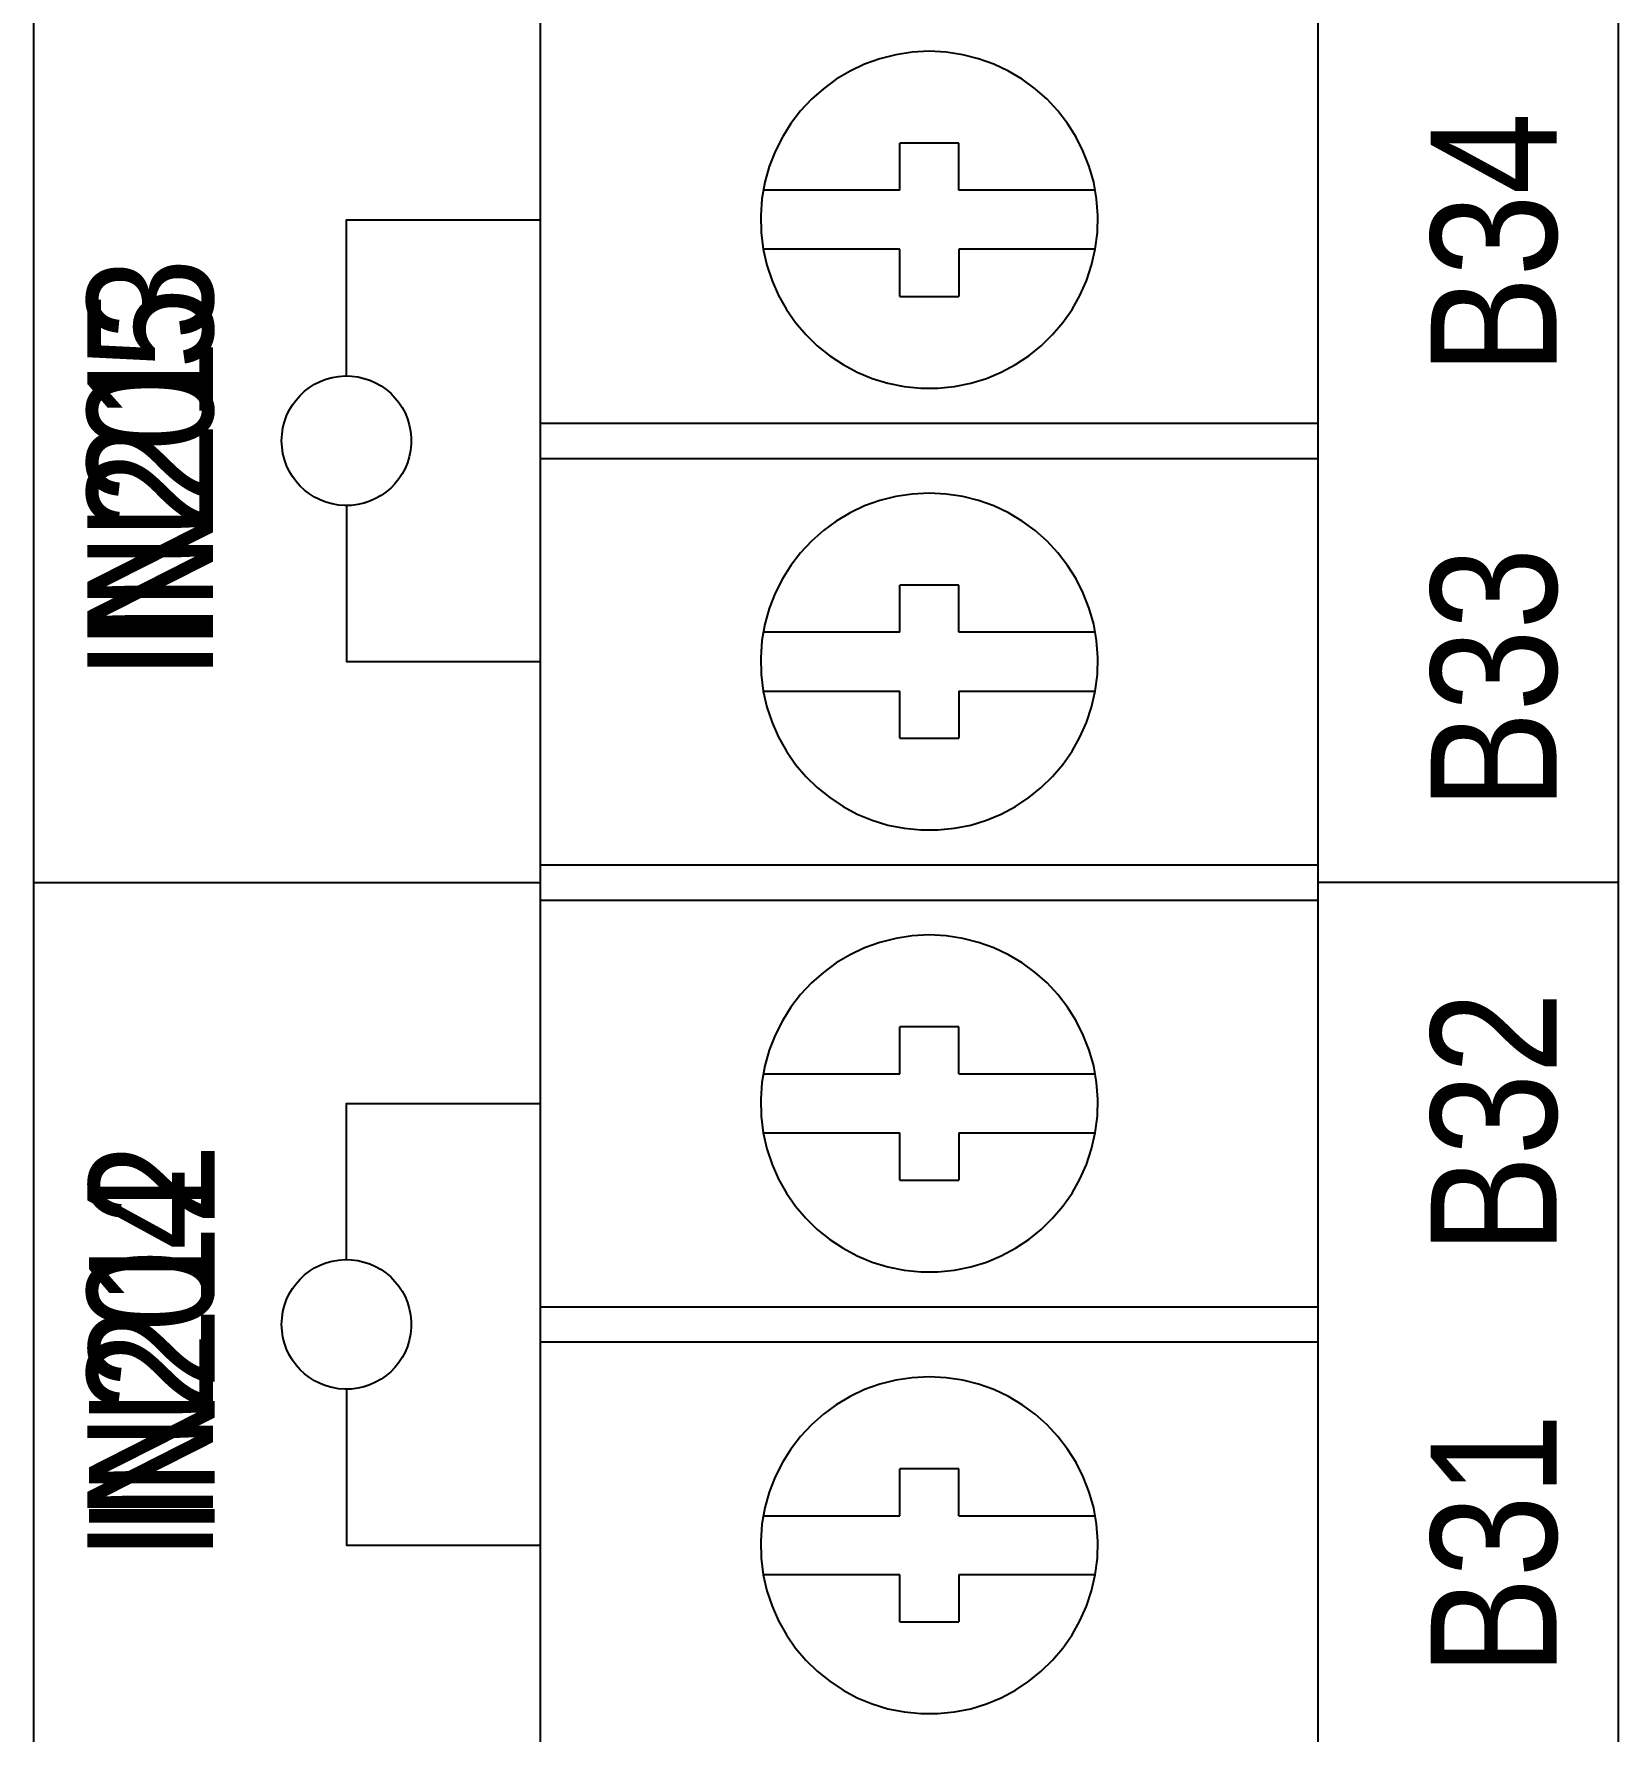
# Model space of a CAD drawing. Extents: x -11 to 35.7, y -8.8 to 26.3.
# Drawn here: x 21.333 to 22.677, y 6.357 to 7.798 of the extents above; entities that cross this region are included whole.
import ezdxf

# ---------------------------------------------------------------- set-up
doc = ezdxf.new("R2010")
doc.units = 0
doc.header["$MEASUREMENT"] = 0
for name, color, linetype in [('4_02__ADDITIONAL_12_STD_OU', 7, 'CONTINUOUS'), ('4_03__ADDITIONAL_4_STD_OUT', 7, 'CONTINUOUS'), ('4_04__ADDITIONAL_12_HIGH_I', 7, 'CONTINUOUS')]:
    doc.layers.add(name, color=color, linetype=linetype)

msp = doc.modelspace()

# ---------------------------------------------------------------- linework, layer by layer
at = {"layer": '4_02__ADDITIONAL_12_STD_OU'}
for points in [[(22.4226, 3.702), (22.4226, 10.452), (21.7626, 10.452), (21.7626, 3.702), (22.4226, 3.702)], [(21.3331, 6.2479), (21.3331, 6.364), (21.3331, 6.4813), (21.3331, 6.5994), (21.3331, 6.7182), (21.3331, 6.8376), (21.3331, 7.0772), (21.3331, 7.3169), (21.3331, 7.4363), (21.3331, 7.5551), (21.3331, 7.6732), (21.3331, 7.7904), (21.3331, 7.9066), (21.3331, 8.0215), (21.3331, 8.1349), (21.3331, 8.2468), (21.3331, 8.3568), (21.3331, 8.4111), (21.3331, 8.4649), (21.3331, 8.5181), (21.3331, 8.5708), (21.3331, 8.6229)], [(22.6769, 8.6229), (22.6769, 8.5708), (22.6769, 8.5181), (22.6769, 8.4649), (22.6769, 8.4111), (22.6769, 8.3568), (22.6769, 8.2468), (22.6769, 8.1349), (22.6769, 8.0215), (22.6769, 7.9066), (22.6769, 7.7904), (22.6769, 7.6732), (22.6769, 7.5551), (22.6769, 7.4363), (22.6769, 7.3169), (22.6769, 7.0772), (22.6769, 6.8376), (22.6769, 6.7182), (22.6769, 6.5994), (22.6769, 6.4813), (22.6769, 6.364), (22.6769, 6.2479)], [(22.1176, 7.705), (22.0676, 7.705)], [(22.0676, 7.665), (22.0676, 7.705)], [(22.1176, 7.665), (22.1176, 7.705)], [(22.0676, 7.665), (21.9518, 7.665)], [(22.2334, 7.665), (22.1176, 7.665)], [(21.5982, 7.5075), (21.5982, 7.64), (21.7626, 7.64)], [(22.0676, 7.615), (21.9518, 7.615)], [(22.0676, 7.575), (22.0676, 7.615)], [(22.2334, 7.615), (22.1176, 7.615)], [(22.1176, 7.615), (22.1176, 7.575)], [(22.0676, 7.575), (22.1176, 7.575)], [(21.7626, 7.4675), (22.4226, 7.4675)], [(21.7626, 7.4375), (22.4226, 7.4375)], [(21.5982, 7.3975), (21.5982, 7.265), (21.7626, 7.265)], [(22.1176, 7.33), (22.0676, 7.33)], [(22.0676, 7.29), (22.0676, 7.33)], [(22.1176, 7.29), (22.1176, 7.33)], [(22.0676, 7.29), (21.9518, 7.29)], [(22.2334, 7.29), (22.1176, 7.29)], [(21.9518, 7.24), (22.0676, 7.24)], [(22.0676, 7.2), (22.0676, 7.24)], [(22.1176, 7.24), (22.2334, 7.24)], [(22.1176, 7.24), (22.1176, 7.2)], [(22.0676, 7.2), (22.1176, 7.2)], [(21.7626, 7.0925), (22.4226, 7.0925)], [(21.3331, 7.0774), (21.7626, 7.0774)], [(22.6769, 7.0774), (22.4226, 7.0774)], [(21.7626, 7.0625), (22.4226, 7.0625)], [(22.0676, 6.915), (22.0676, 6.955)], [(22.1176, 6.955), (22.0676, 6.955)], [(22.1176, 6.915), (22.1176, 6.955)], [(21.9518, 6.915), (22.0676, 6.915)], [(22.1176, 6.915), (22.2334, 6.915)], [(21.5982, 6.7575), (21.5982, 6.89), (21.7626, 6.89)], [(21.9518, 6.865), (22.0676, 6.865)], [(22.0676, 6.825), (22.0676, 6.865)], [(22.1176, 6.865), (22.2334, 6.865)], [(22.1176, 6.865), (22.1176, 6.825)], [(22.0676, 6.825), (22.1176, 6.825)], [(21.7626, 6.7175), (22.4226, 6.7175)], [(22.4226, 6.6875), (21.7626, 6.6875)], [(21.5982, 6.6475), (21.5982, 6.515), (21.7626, 6.515)], [(22.1176, 6.58), (22.0676, 6.58)], [(22.0676, 6.54), (22.0676, 6.58)], [(22.1176, 6.54), (22.1176, 6.58)], [(21.9518, 6.54), (22.0676, 6.54)], [(22.1176, 6.54), (22.2334, 6.54)], [(22.0676, 6.49), (21.9518, 6.49)], [(22.0676, 6.45), (22.0676, 6.49)], [(22.2334, 6.49), (22.1176, 6.49)], [(22.1176, 6.49), (22.1176, 6.45)], [(22.0676, 6.45), (22.1176, 6.45)]]:
    msp.add_lwpolyline(points, dxfattribs=at)
for points in [[(22.0926, 7.783), (22.0782, 7.7822), (22.0642, 7.7801), (22.0507, 7.7767), (22.0377, 7.7721), (22.0254, 7.7662), (22.0137, 7.7592), (22.0028, 7.7512), (21.9927, 7.7423), (21.9835, 7.7324), (21.9752, 7.7217), (21.968, 7.7102), (21.9619, 7.698), (21.9569, 7.6852), (21.9532, 7.6718), (21.9507, 7.6579), (21.9497, 7.6436), (21.95, 7.6291), (21.9518, 7.615), (21.9549, 7.6014), (21.9592, 7.5883), (21.9648, 7.5758), (21.9715, 7.5639), (21.9792, 7.5528), (21.988, 7.5425), (21.9976, 7.5331), (22.0082, 7.5246), (22.0195, 7.5171), (22.0315, 7.5106), (22.0442, 7.5054), (22.0574, 7.5013), (22.0712, 7.4986), (22.0854, 7.4971), (22.0999, 7.4971), (22.1141, 7.4986), (22.1278, 7.5013), (22.1411, 7.5054), (22.1537, 7.5106), (22.1658, 7.5171), (22.1771, 7.5246), (22.1876, 7.5331), (22.1972, 7.5425), (22.206, 7.5528), (22.2137, 7.5639), (22.2204, 7.5758), (22.226, 7.5883), (22.2303, 7.6014), (22.2334, 7.615), (22.2352, 7.6291), (22.2356, 7.6436), (22.2345, 7.6579), (22.2321, 7.6718), (22.2283, 7.6852), (22.2233, 7.698), (22.2172, 7.7102), (22.21, 7.7217), (22.2017, 7.7324), (22.1925, 7.7423), (22.1824, 7.7512), (22.1715, 7.7592), (22.1598, 7.7662), (22.1475, 7.7721), (22.1345, 7.7767), (22.121, 7.7801), (22.107, 7.7822)], [(21.5432, 7.4525), (21.5435, 7.458), (21.5443, 7.4634), (21.5456, 7.4686), (21.5474, 7.4736), (21.5496, 7.4783), (21.5523, 7.4828), (21.5554, 7.487), (21.5589, 7.4909), (21.5627, 7.4944), (21.5668, 7.4976), (21.5712, 7.5004), (21.5759, 7.5028), (21.5808, 7.5047), (21.586, 7.5061), (21.5913, 7.507), (21.5968, 7.5075), (21.6024, 7.5073), (21.6078, 7.5066), (21.613, 7.5054), (21.6181, 7.5038), (21.6229, 7.5016), (21.6275, 7.4991), (21.6317, 7.4961), (21.6357, 7.4927), (21.6393, 7.489), (21.6426, 7.4849), (21.6455, 7.4806), (21.6479, 7.476), (21.65, 7.4711), (21.6515, 7.466), (21.6526, 7.4607), (21.6531, 7.4552), (21.6531, 7.4497), (21.6526, 7.4442), (21.6515, 7.4389), (21.65, 7.4338), (21.6479, 7.429), (21.6455, 7.4243), (21.6426, 7.42), (21.6393, 7.4159), (21.6357, 7.4122), (21.6317, 7.4089), (21.6275, 7.4059), (21.6229, 7.4033), (21.6181, 7.4012), (21.613, 7.3995), (21.6078, 7.3983), (21.6024, 7.3976), (21.5968, 7.3975), (21.5913, 7.3979), (21.586, 7.3988), (21.5808, 7.4003), (21.5759, 7.4022), (21.5712, 7.4045), (21.5668, 7.4073), (21.5627, 7.4105), (21.5589, 7.414), (21.5554, 7.4179), (21.5523, 7.4221), (21.5496, 7.4266), (21.5474, 7.4314), (21.5456, 7.4364), (21.5443, 7.4415), (21.5435, 7.4469)], [(22.0926, 7.408), (22.0782, 7.4072), (22.0642, 7.4051), (22.0507, 7.4017), (22.0377, 7.3971), (22.0254, 7.3912), (22.0137, 7.3842), (22.0028, 7.3762), (21.9927, 7.3673), (21.9835, 7.3574), (21.9752, 7.3467), (21.968, 7.3352), (21.9619, 7.323), (21.9569, 7.3102), (21.9532, 7.2968), (21.9507, 7.2829), (21.9497, 7.2686), (21.95, 7.2541), (21.9518, 7.24), (21.9549, 7.2264), (21.9592, 7.2133), (21.9648, 7.2008), (21.9715, 7.1889), (21.9792, 7.1778), (21.988, 7.1675), (21.9976, 7.1581), (22.0082, 7.1496), (22.0195, 7.1421), (22.0315, 7.1356), (22.0442, 7.1304), (22.0574, 7.1263), (22.0712, 7.1236), (22.0854, 7.1221), (22.0999, 7.1221), (22.1141, 7.1236), (22.1278, 7.1263), (22.1411, 7.1304), (22.1537, 7.1356), (22.1658, 7.1421), (22.1771, 7.1496), (22.1876, 7.1581), (22.1972, 7.1675), (22.206, 7.1778), (22.2137, 7.1889), (22.2204, 7.2008), (22.226, 7.2133), (22.2303, 7.2264), (22.2334, 7.24), (22.2352, 7.2541), (22.2356, 7.2686), (22.2345, 7.2829), (22.2321, 7.2968), (22.2283, 7.3102), (22.2233, 7.323), (22.2172, 7.3352), (22.21, 7.3467), (22.2017, 7.3574), (22.1925, 7.3673), (22.1824, 7.3762), (22.1715, 7.3842), (22.1598, 7.3912), (22.1475, 7.3971), (22.1345, 7.4017), (22.121, 7.4051), (22.107, 7.4072)], [(22.0926, 7.033), (22.0782, 7.0322), (22.0642, 7.0301), (22.0507, 7.0267), (22.0377, 7.0221), (22.0254, 7.0162), (22.0137, 7.0092), (22.0028, 7.0012), (21.9927, 6.9923), (21.9835, 6.9824), (21.9752, 6.9717), (21.968, 6.9602), (21.9619, 6.948), (21.9569, 6.9352), (21.9532, 6.9218), (21.9507, 6.9079), (21.9497, 6.8936), (21.95, 6.8791), (21.9518, 6.865), (21.9549, 6.8514), (21.9592, 6.8383), (21.9648, 6.8258), (21.9715, 6.8139), (21.9792, 6.8028), (21.988, 6.7925), (21.9976, 6.7831), (22.0082, 6.7746), (22.0195, 6.7671), (22.0315, 6.7606), (22.0442, 6.7554), (22.0574, 6.7513), (22.0712, 6.7486), (22.0854, 6.7471), (22.0999, 6.7471), (22.1141, 6.7486), (22.1278, 6.7513), (22.1411, 6.7554), (22.1537, 6.7606), (22.1658, 6.7671), (22.1771, 6.7746), (22.1876, 6.7831), (22.1972, 6.7925), (22.206, 6.8028), (22.2137, 6.8139), (22.2204, 6.8258), (22.226, 6.8383), (22.2303, 6.8514), (22.2334, 6.865), (22.2352, 6.8791), (22.2356, 6.8936), (22.2345, 6.9079), (22.2321, 6.9218), (22.2283, 6.9352), (22.2233, 6.948), (22.2172, 6.9602), (22.21, 6.9717), (22.2017, 6.9824), (22.1925, 6.9923), (22.1824, 7.0012), (22.1715, 7.0092), (22.1598, 7.0162), (22.1475, 7.0221), (22.1345, 7.0267), (22.121, 7.0301), (22.107, 7.0322)], [(21.5432, 6.7025), (21.5435, 6.708), (21.5443, 6.7134), (21.5456, 6.7186), (21.5474, 6.7236), (21.5496, 6.7283), (21.5523, 6.7328), (21.5554, 6.737), (21.5589, 6.7409), (21.5627, 6.7444), (21.5668, 6.7476), (21.5712, 6.7504), (21.5759, 6.7528), (21.5808, 6.7547), (21.586, 6.7561), (21.5913, 6.757), (21.5968, 6.7575), (21.6024, 6.7573), (21.6078, 6.7566), (21.613, 6.7554), (21.6181, 6.7538), (21.6229, 6.7516), (21.6275, 6.7491), (21.6317, 6.7461), (21.6357, 6.7427), (21.6393, 6.739), (21.6426, 6.7349), (21.6455, 6.7306), (21.6479, 6.726), (21.65, 6.7211), (21.6515, 6.716), (21.6526, 6.7107), (21.6531, 6.7052), (21.6531, 6.6997), (21.6526, 6.6942), (21.6515, 6.6889), (21.65, 6.6838), (21.6479, 6.679), (21.6455, 6.6743), (21.6426, 6.67), (21.6393, 6.6659), (21.6357, 6.6622), (21.6317, 6.6589), (21.6275, 6.6559), (21.6229, 6.6533), (21.6181, 6.6512), (21.613, 6.6495), (21.6078, 6.6483), (21.6024, 6.6476), (21.5968, 6.6475), (21.5913, 6.6479), (21.586, 6.6488), (21.5808, 6.6503), (21.5759, 6.6522), (21.5712, 6.6545), (21.5668, 6.6573), (21.5627, 6.6605), (21.5589, 6.664), (21.5554, 6.6679), (21.5523, 6.6721), (21.5496, 6.6766), (21.5474, 6.6814), (21.5456, 6.6864), (21.5443, 6.6915), (21.5435, 6.6969)], [(22.0926, 6.658), (22.0782, 6.6572), (22.0642, 6.6551), (22.0507, 6.6517), (22.0377, 6.6471), (22.0254, 6.6412), (22.0137, 6.6342), (22.0028, 6.6262), (21.9927, 6.6173), (21.9835, 6.6074), (21.9752, 6.5967), (21.968, 6.5852), (21.9619, 6.573), (21.9569, 6.5602), (21.9532, 6.5468), (21.9507, 6.5329), (21.9497, 6.5186), (21.95, 6.5041), (21.9518, 6.49), (21.9549, 6.4764), (21.9592, 6.4633), (21.9648, 6.4508), (21.9715, 6.4389), (21.9792, 6.4278), (21.988, 6.4175), (21.9976, 6.4081), (22.0082, 6.3996), (22.0195, 6.3921), (22.0315, 6.3856), (22.0442, 6.3804), (22.0574, 6.3763), (22.0712, 6.3736), (22.0854, 6.3721), (22.0999, 6.3721), (22.1141, 6.3736), (22.1278, 6.3763), (22.1411, 6.3804), (22.1537, 6.3856), (22.1658, 6.3921), (22.1771, 6.3996), (22.1876, 6.4081), (22.1972, 6.4175), (22.206, 6.4278), (22.2137, 6.4389), (22.2204, 6.4508), (22.226, 6.4633), (22.2303, 6.4764), (22.2334, 6.49), (22.2352, 6.5041), (22.2356, 6.5186), (22.2345, 6.5329), (22.2321, 6.5468), (22.2283, 6.5602), (22.2233, 6.573), (22.2172, 6.5852), (22.21, 6.5967), (22.2017, 6.6074), (22.1925, 6.6173), (22.1824, 6.6262), (22.1715, 6.6342), (22.1598, 6.6412), (22.1475, 6.6471), (22.1345, 6.6517), (22.121, 6.6551), (22.107, 6.6572)]]:
    msp.add_lwpolyline(points, close=True, dxfattribs=at)
at = {"layer": '4_03__ADDITIONAL_4_STD_OUT'}
for points in [[(22.4226, 3.702), (22.4226, 10.452), (21.7626, 10.452), (21.7626, 3.702), (22.4226, 3.702)], [(21.3331, 6.2479), (21.3331, 6.364), (21.3331, 6.4813), (21.3331, 6.5994), (21.3331, 6.7182), (21.3331, 6.8376), (21.3331, 7.0772), (21.3331, 7.3169), (21.3331, 7.4363), (21.3331, 7.5551), (21.3331, 7.6732), (21.3331, 7.7904), (21.3331, 7.9066), (21.3331, 8.0215), (21.3331, 8.1349), (21.3331, 8.2468), (21.3331, 8.3568), (21.3331, 8.4111), (21.3331, 8.4649), (21.3331, 8.5181), (21.3331, 8.5708), (21.3331, 8.6229)], [(22.6769, 8.6229), (22.6769, 8.5708), (22.6769, 8.5181), (22.6769, 8.4649), (22.6769, 8.4111), (22.6769, 8.3568), (22.6769, 8.2468), (22.6769, 8.1349), (22.6769, 8.0215), (22.6769, 7.9066), (22.6769, 7.7904), (22.6769, 7.6732), (22.6769, 7.5551), (22.6769, 7.4363), (22.6769, 7.3169), (22.6769, 7.0772), (22.6769, 6.8376), (22.6769, 6.7182), (22.6769, 6.5994), (22.6769, 6.4813), (22.6769, 6.364), (22.6769, 6.2479)], [(22.1176, 7.705), (22.0676, 7.705)], [(22.0676, 7.665), (22.0676, 7.705)], [(22.1176, 7.665), (22.1176, 7.705)], [(22.0676, 7.665), (21.9518, 7.665)], [(22.2334, 7.665), (22.1176, 7.665)], [(21.5982, 7.5075), (21.5982, 7.64), (21.7626, 7.64)], [(22.0676, 7.615), (21.9518, 7.615)], [(22.0676, 7.575), (22.0676, 7.615)], [(22.2334, 7.615), (22.1176, 7.615)], [(22.1176, 7.615), (22.1176, 7.575)], [(22.0676, 7.575), (22.1176, 7.575)], [(21.7626, 7.4675), (22.4226, 7.4675)], [(21.7626, 7.4375), (22.4226, 7.4375)], [(21.5982, 7.3975), (21.5982, 7.265), (21.7626, 7.265)], [(22.1176, 7.33), (22.0676, 7.33)], [(22.0676, 7.29), (22.0676, 7.33)], [(22.1176, 7.29), (22.1176, 7.33)], [(22.0676, 7.29), (21.9518, 7.29)], [(22.2334, 7.29), (22.1176, 7.29)], [(21.9518, 7.24), (22.0676, 7.24)], [(22.0676, 7.2), (22.0676, 7.24)], [(22.1176, 7.24), (22.2334, 7.24)], [(22.1176, 7.24), (22.1176, 7.2)], [(22.0676, 7.2), (22.1176, 7.2)], [(21.7626, 7.0925), (22.4226, 7.0925)], [(21.3331, 7.0774), (21.7626, 7.0774)], [(22.6769, 7.0774), (22.4226, 7.0774)], [(21.7626, 7.0625), (22.4226, 7.0625)], [(22.0676, 6.915), (22.0676, 6.955)], [(22.1176, 6.955), (22.0676, 6.955)], [(22.1176, 6.915), (22.1176, 6.955)], [(21.9518, 6.915), (22.0676, 6.915)], [(22.1176, 6.915), (22.2334, 6.915)], [(21.5982, 6.7575), (21.5982, 6.89), (21.7626, 6.89)], [(21.9518, 6.865), (22.0676, 6.865)], [(22.0676, 6.825), (22.0676, 6.865)], [(22.1176, 6.865), (22.2334, 6.865)], [(22.1176, 6.865), (22.1176, 6.825)], [(22.0676, 6.825), (22.1176, 6.825)], [(21.7626, 6.7175), (22.4226, 6.7175)], [(22.4226, 6.6875), (21.7626, 6.6875)], [(21.5982, 6.6475), (21.5982, 6.515), (21.7626, 6.515)], [(22.1176, 6.58), (22.0676, 6.58)], [(22.0676, 6.54), (22.0676, 6.58)], [(22.1176, 6.54), (22.1176, 6.58)], [(21.9518, 6.54), (22.0676, 6.54)], [(22.1176, 6.54), (22.2334, 6.54)], [(22.0676, 6.49), (21.9518, 6.49)], [(22.0676, 6.45), (22.0676, 6.49)], [(22.2334, 6.49), (22.1176, 6.49)], [(22.1176, 6.49), (22.1176, 6.45)], [(22.0676, 6.45), (22.1176, 6.45)]]:
    msp.add_lwpolyline(points, dxfattribs=at)
for points in [[(22.0926, 7.783), (22.0782, 7.7822), (22.0642, 7.7801), (22.0507, 7.7767), (22.0377, 7.7721), (22.0254, 7.7662), (22.0137, 7.7592), (22.0028, 7.7512), (21.9927, 7.7423), (21.9835, 7.7324), (21.9752, 7.7217), (21.968, 7.7102), (21.9619, 7.698), (21.9569, 7.6852), (21.9532, 7.6718), (21.9507, 7.6579), (21.9497, 7.6436), (21.95, 7.6291), (21.9518, 7.615), (21.9549, 7.6014), (21.9592, 7.5883), (21.9648, 7.5758), (21.9715, 7.5639), (21.9792, 7.5528), (21.988, 7.5425), (21.9976, 7.5331), (22.0082, 7.5246), (22.0195, 7.5171), (22.0315, 7.5106), (22.0442, 7.5054), (22.0574, 7.5013), (22.0712, 7.4986), (22.0854, 7.4971), (22.0999, 7.4971), (22.1141, 7.4986), (22.1278, 7.5013), (22.1411, 7.5054), (22.1537, 7.5106), (22.1658, 7.5171), (22.1771, 7.5246), (22.1876, 7.5331), (22.1972, 7.5425), (22.206, 7.5528), (22.2137, 7.5639), (22.2204, 7.5758), (22.226, 7.5883), (22.2303, 7.6014), (22.2334, 7.615), (22.2352, 7.6291), (22.2356, 7.6436), (22.2345, 7.6579), (22.2321, 7.6718), (22.2283, 7.6852), (22.2233, 7.698), (22.2172, 7.7102), (22.21, 7.7217), (22.2017, 7.7324), (22.1925, 7.7423), (22.1824, 7.7512), (22.1715, 7.7592), (22.1598, 7.7662), (22.1475, 7.7721), (22.1345, 7.7767), (22.121, 7.7801), (22.107, 7.7822)], [(21.5432, 7.4525), (21.5435, 7.458), (21.5443, 7.4634), (21.5456, 7.4686), (21.5474, 7.4736), (21.5496, 7.4783), (21.5523, 7.4828), (21.5554, 7.487), (21.5589, 7.4909), (21.5627, 7.4944), (21.5668, 7.4976), (21.5712, 7.5004), (21.5759, 7.5028), (21.5808, 7.5047), (21.586, 7.5061), (21.5913, 7.507), (21.5968, 7.5075), (21.6024, 7.5073), (21.6078, 7.5066), (21.6131, 7.5054), (21.6181, 7.5038), (21.6229, 7.5016), (21.6275, 7.4991), (21.6317, 7.4961), (21.6357, 7.4927), (21.6393, 7.489), (21.6426, 7.4849), (21.6455, 7.4806), (21.648, 7.476), (21.65, 7.4711), (21.6515, 7.466), (21.6526, 7.4607), (21.6531, 7.4552), (21.6531, 7.4497), (21.6526, 7.4442), (21.6515, 7.4389), (21.65, 7.4338), (21.648, 7.429), (21.6455, 7.4243), (21.6426, 7.42), (21.6393, 7.4159), (21.6357, 7.4122), (21.6317, 7.4089), (21.6275, 7.4059), (21.6229, 7.4033), (21.6181, 7.4012), (21.6131, 7.3995), (21.6078, 7.3983), (21.6024, 7.3976), (21.5968, 7.3975), (21.5913, 7.3979), (21.586, 7.3988), (21.5808, 7.4003), (21.5759, 7.4022), (21.5712, 7.4045), (21.5668, 7.4073), (21.5627, 7.4105), (21.5589, 7.414), (21.5554, 7.4179), (21.5523, 7.4221), (21.5496, 7.4266), (21.5474, 7.4314), (21.5456, 7.4364), (21.5443, 7.4415), (21.5435, 7.4469)], [(22.0926, 7.408), (22.0782, 7.4072), (22.0642, 7.4051), (22.0507, 7.4017), (22.0377, 7.3971), (22.0254, 7.3912), (22.0137, 7.3842), (22.0028, 7.3762), (21.9927, 7.3673), (21.9835, 7.3574), (21.9752, 7.3467), (21.968, 7.3352), (21.9619, 7.323), (21.9569, 7.3102), (21.9532, 7.2968), (21.9507, 7.2829), (21.9497, 7.2686), (21.95, 7.2541), (21.9518, 7.24), (21.9549, 7.2264), (21.9592, 7.2133), (21.9648, 7.2008), (21.9715, 7.1889), (21.9792, 7.1778), (21.988, 7.1675), (21.9976, 7.1581), (22.0082, 7.1496), (22.0195, 7.1421), (22.0315, 7.1356), (22.0442, 7.1304), (22.0574, 7.1263), (22.0712, 7.1236), (22.0854, 7.1221), (22.0999, 7.1221), (22.1141, 7.1236), (22.1278, 7.1263), (22.1411, 7.1304), (22.1537, 7.1356), (22.1658, 7.1421), (22.1771, 7.1496), (22.1876, 7.1581), (22.1972, 7.1675), (22.206, 7.1778), (22.2137, 7.1889), (22.2204, 7.2008), (22.226, 7.2133), (22.2303, 7.2264), (22.2334, 7.24), (22.2352, 7.2541), (22.2356, 7.2686), (22.2345, 7.2829), (22.2321, 7.2968), (22.2283, 7.3102), (22.2233, 7.323), (22.2172, 7.3352), (22.21, 7.3467), (22.2017, 7.3574), (22.1925, 7.3673), (22.1824, 7.3762), (22.1715, 7.3842), (22.1598, 7.3912), (22.1475, 7.3971), (22.1345, 7.4017), (22.121, 7.4051), (22.107, 7.4072)], [(22.0926, 7.033), (22.0782, 7.0322), (22.0642, 7.0301), (22.0507, 7.0267), (22.0377, 7.0221), (22.0254, 7.0162), (22.0137, 7.0092), (22.0028, 7.0012), (21.9927, 6.9923), (21.9835, 6.9824), (21.9752, 6.9717), (21.968, 6.9602), (21.9619, 6.948), (21.9569, 6.9352), (21.9532, 6.9218), (21.9507, 6.9079), (21.9497, 6.8936), (21.95, 6.8791), (21.9518, 6.865), (21.9549, 6.8514), (21.9592, 6.8383), (21.9648, 6.8258), (21.9715, 6.8139), (21.9792, 6.8028), (21.988, 6.7925), (21.9976, 6.7831), (22.0082, 6.7746), (22.0195, 6.7671), (22.0315, 6.7606), (22.0442, 6.7554), (22.0574, 6.7513), (22.0712, 6.7486), (22.0854, 6.7471), (22.0999, 6.7471), (22.1141, 6.7486), (22.1278, 6.7513), (22.1411, 6.7554), (22.1537, 6.7606), (22.1658, 6.7671), (22.1771, 6.7746), (22.1876, 6.7831), (22.1972, 6.7925), (22.206, 6.8028), (22.2137, 6.8139), (22.2204, 6.8258), (22.226, 6.8383), (22.2303, 6.8514), (22.2334, 6.865), (22.2352, 6.8791), (22.2356, 6.8936), (22.2345, 6.9079), (22.2321, 6.9218), (22.2283, 6.9352), (22.2233, 6.948), (22.2172, 6.9602), (22.21, 6.9717), (22.2017, 6.9824), (22.1925, 6.9923), (22.1824, 7.0012), (22.1715, 7.0092), (22.1598, 7.0162), (22.1475, 7.0221), (22.1345, 7.0267), (22.121, 7.0301), (22.107, 7.0322)], [(21.5432, 6.7025), (21.5435, 6.708), (21.5443, 6.7134), (21.5456, 6.7186), (21.5474, 6.7236), (21.5496, 6.7283), (21.5523, 6.7328), (21.5554, 6.737), (21.5589, 6.7409), (21.5627, 6.7444), (21.5668, 6.7476), (21.5712, 6.7504), (21.5759, 6.7528), (21.5808, 6.7547), (21.586, 6.7561), (21.5913, 6.757), (21.5968, 6.7575), (21.6024, 6.7573), (21.6078, 6.7566), (21.6131, 6.7554), (21.6181, 6.7538), (21.6229, 6.7516), (21.6275, 6.7491), (21.6317, 6.7461), (21.6357, 6.7427), (21.6393, 6.739), (21.6426, 6.7349), (21.6455, 6.7306), (21.648, 6.726), (21.65, 6.7211), (21.6515, 6.716), (21.6526, 6.7107), (21.6531, 6.7052), (21.6531, 6.6997), (21.6526, 6.6942), (21.6515, 6.6889), (21.65, 6.6838), (21.648, 6.679), (21.6455, 6.6743), (21.6426, 6.67), (21.6393, 6.6659), (21.6357, 6.6622), (21.6317, 6.6589), (21.6275, 6.6559), (21.6229, 6.6533), (21.6181, 6.6512), (21.6131, 6.6495), (21.6078, 6.6483), (21.6024, 6.6476), (21.5968, 6.6475), (21.5913, 6.6479), (21.586, 6.6488), (21.5808, 6.6503), (21.5759, 6.6522), (21.5712, 6.6545), (21.5668, 6.6573), (21.5627, 6.6605), (21.5589, 6.664), (21.5554, 6.6679), (21.5523, 6.6721), (21.5496, 6.6766), (21.5474, 6.6814), (21.5456, 6.6864), (21.5443, 6.6915), (21.5435, 6.6969)], [(22.0926, 6.658), (22.0782, 6.6572), (22.0642, 6.6551), (22.0507, 6.6517), (22.0377, 6.6471), (22.0254, 6.6412), (22.0137, 6.6342), (22.0028, 6.6262), (21.9927, 6.6173), (21.9835, 6.6074), (21.9752, 6.5967), (21.968, 6.5852), (21.9619, 6.573), (21.9569, 6.5602), (21.9532, 6.5468), (21.9507, 6.5329), (21.9497, 6.5186), (21.95, 6.5041), (21.9518, 6.49), (21.9549, 6.4764), (21.9592, 6.4633), (21.9648, 6.4508), (21.9715, 6.4389), (21.9792, 6.4278), (21.988, 6.4175), (21.9976, 6.4081), (22.0082, 6.3996), (22.0195, 6.3921), (22.0315, 6.3856), (22.0442, 6.3804), (22.0574, 6.3763), (22.0712, 6.3736), (22.0854, 6.3721), (22.0999, 6.3721), (22.1141, 6.3736), (22.1278, 6.3763), (22.1411, 6.3804), (22.1537, 6.3856), (22.1658, 6.3921), (22.1771, 6.3996), (22.1876, 6.4081), (22.1972, 6.4175), (22.206, 6.4278), (22.2137, 6.4389), (22.2204, 6.4508), (22.226, 6.4633), (22.2303, 6.4764), (22.2334, 6.49), (22.2352, 6.5041), (22.2356, 6.5186), (22.2345, 6.5329), (22.2321, 6.5468), (22.2283, 6.5602), (22.2233, 6.573), (22.2172, 6.5852), (22.21, 6.5967), (22.2017, 6.6074), (22.1925, 6.6173), (22.1824, 6.6262), (22.1715, 6.6342), (22.1598, 6.6412), (22.1475, 6.6471), (22.1345, 6.6517), (22.121, 6.6551), (22.107, 6.6572)]]:
    msp.add_lwpolyline(points, close=True, dxfattribs=at)
at = {"layer": '4_04__ADDITIONAL_12_HIGH_I'}
for points in [[(22.4226, 3.702), (22.4226, 10.452), (21.7626, 10.452), (21.7626, 3.702), (22.4226, 3.702)], [(21.3331, 6.2479), (21.3331, 6.364), (21.3331, 6.4813), (21.3331, 6.5994), (21.3331, 6.7182), (21.3331, 6.8376), (21.3331, 7.0772), (21.3331, 7.3169), (21.3331, 7.4363), (21.3331, 7.5551), (21.3331, 7.6732), (21.3331, 7.7904), (21.3331, 7.9066), (21.3331, 8.0215), (21.3331, 8.1349), (21.3331, 8.2468), (21.3331, 8.3568), (21.3331, 8.4111), (21.3331, 8.4649), (21.3331, 8.5181), (21.3331, 8.5708), (21.3331, 8.6229)], [(22.6769, 8.6229), (22.6769, 8.5708), (22.6769, 8.5181), (22.6769, 8.4649), (22.6769, 8.4111), (22.6769, 8.3568), (22.6769, 8.2468), (22.6769, 8.1349), (22.6769, 8.0215), (22.6769, 7.9066), (22.6769, 7.7904), (22.6769, 7.6732), (22.6769, 7.5551), (22.6769, 7.4363), (22.6769, 7.3169), (22.6769, 7.0772), (22.6769, 6.8376), (22.6769, 6.7182), (22.6769, 6.5994), (22.6769, 6.4813), (22.6769, 6.364), (22.6769, 6.2479)], [(22.1176, 7.705), (22.0676, 7.705)], [(22.0676, 7.665), (22.0676, 7.705)], [(22.1176, 7.665), (22.1176, 7.705)], [(22.0676, 7.665), (21.9518, 7.665)], [(22.2334, 7.665), (22.1176, 7.665)], [(21.5982, 7.5075), (21.5982, 7.64), (21.7626, 7.64)], [(22.0676, 7.615), (21.9518, 7.615)], [(22.0676, 7.575), (22.0676, 7.615)], [(22.2334, 7.615), (22.1176, 7.615)], [(22.1176, 7.615), (22.1176, 7.575)], [(22.0676, 7.575), (22.1176, 7.575)], [(21.7626, 7.4675), (22.4226, 7.4675)], [(21.7626, 7.4375), (22.4226, 7.4375)], [(21.5982, 7.3975), (21.5982, 7.265), (21.7626, 7.265)], [(22.1176, 7.33), (22.0676, 7.33)], [(22.0676, 7.29), (22.0676, 7.33)], [(22.1176, 7.29), (22.1176, 7.33)], [(22.0676, 7.29), (21.9518, 7.29)], [(22.2334, 7.29), (22.1176, 7.29)], [(21.9518, 7.24), (22.0676, 7.24)], [(22.0676, 7.2), (22.0676, 7.24)], [(22.1176, 7.24), (22.2334, 7.24)], [(22.1176, 7.24), (22.1176, 7.2)], [(22.0676, 7.2), (22.1176, 7.2)], [(21.7626, 7.0925), (22.4226, 7.0925)], [(21.3331, 7.0774), (21.7626, 7.0774)], [(22.6769, 7.0774), (22.4226, 7.0774)], [(21.7626, 7.0625), (22.4226, 7.0625)], [(22.0676, 6.915), (22.0676, 6.955)], [(22.1176, 6.955), (22.0676, 6.955)], [(22.1176, 6.915), (22.1176, 6.955)], [(21.9518, 6.915), (22.0676, 6.915)], [(22.1176, 6.915), (22.2334, 6.915)], [(21.5982, 6.7575), (21.5982, 6.89), (21.7626, 6.89)], [(21.9518, 6.865), (22.0676, 6.865)], [(22.0676, 6.825), (22.0676, 6.865)], [(22.1176, 6.865), (22.2334, 6.865)], [(22.1176, 6.865), (22.1176, 6.825)], [(22.0676, 6.825), (22.1176, 6.825)], [(21.7626, 6.7175), (22.4226, 6.7175)], [(22.4226, 6.6875), (21.7626, 6.6875)], [(21.5982, 6.6475), (21.5982, 6.515), (21.7626, 6.515)], [(22.1176, 6.58), (22.0676, 6.58)], [(22.0676, 6.54), (22.0676, 6.58)], [(22.1176, 6.54), (22.1176, 6.58)], [(21.9518, 6.54), (22.0676, 6.54)], [(22.1176, 6.54), (22.2334, 6.54)], [(22.0676, 6.49), (21.9518, 6.49)], [(22.0676, 6.45), (22.0676, 6.49)], [(22.2334, 6.49), (22.1176, 6.49)], [(22.1176, 6.49), (22.1176, 6.45)], [(22.0676, 6.45), (22.1176, 6.45)]]:
    msp.add_lwpolyline(points, dxfattribs=at)
for points in [[(22.0926, 7.783), (22.0782, 7.7822), (22.0642, 7.7801), (22.0507, 7.7767), (22.0377, 7.7721), (22.0254, 7.7662), (22.0137, 7.7592), (22.0028, 7.7512), (21.9927, 7.7423), (21.9835, 7.7324), (21.9752, 7.7217), (21.968, 7.7102), (21.9619, 7.698), (21.9569, 7.6852), (21.9532, 7.6718), (21.9507, 7.6579), (21.9497, 7.6436), (21.95, 7.6291), (21.9518, 7.615), (21.9549, 7.6014), (21.9592, 7.5883), (21.9648, 7.5758), (21.9715, 7.5639), (21.9792, 7.5528), (21.988, 7.5425), (21.9976, 7.5331), (22.0082, 7.5246), (22.0195, 7.5171), (22.0315, 7.5106), (22.0442, 7.5054), (22.0574, 7.5013), (22.0712, 7.4986), (22.0854, 7.4971), (22.0999, 7.4971), (22.1141, 7.4986), (22.1278, 7.5013), (22.1411, 7.5054), (22.1537, 7.5106), (22.1658, 7.5171), (22.1771, 7.5246), (22.1876, 7.5331), (22.1972, 7.5425), (22.206, 7.5528), (22.2137, 7.5639), (22.2204, 7.5758), (22.226, 7.5883), (22.2303, 7.6014), (22.2334, 7.615), (22.2352, 7.6291), (22.2356, 7.6436), (22.2345, 7.6579), (22.2321, 7.6718), (22.2283, 7.6852), (22.2233, 7.698), (22.2172, 7.7102), (22.21, 7.7217), (22.2017, 7.7324), (22.1925, 7.7423), (22.1824, 7.7512), (22.1715, 7.7592), (22.1598, 7.7662), (22.1475, 7.7721), (22.1345, 7.7767), (22.121, 7.7801), (22.107, 7.7822)], [(21.5432, 7.4525), (21.5435, 7.458), (21.5443, 7.4634), (21.5456, 7.4686), (21.5474, 7.4736), (21.5496, 7.4783), (21.5523, 7.4828), (21.5554, 7.487), (21.5589, 7.4909), (21.5627, 7.4944), (21.5668, 7.4976), (21.5712, 7.5004), (21.5759, 7.5028), (21.5808, 7.5047), (21.586, 7.5061), (21.5913, 7.507), (21.5968, 7.5075), (21.6024, 7.5073), (21.6078, 7.5066), (21.613, 7.5054), (21.6181, 7.5038), (21.6229, 7.5016), (21.6275, 7.4991), (21.6317, 7.4961), (21.6357, 7.4927), (21.6393, 7.489), (21.6426, 7.4849), (21.6455, 7.4806), (21.6479, 7.476), (21.65, 7.4711), (21.6515, 7.466), (21.6526, 7.4607), (21.6531, 7.4552), (21.6531, 7.4497), (21.6526, 7.4442), (21.6515, 7.4389), (21.65, 7.4338), (21.6479, 7.429), (21.6455, 7.4243), (21.6426, 7.42), (21.6393, 7.4159), (21.6357, 7.4122), (21.6317, 7.4089), (21.6275, 7.4059), (21.6229, 7.4033), (21.6181, 7.4012), (21.613, 7.3995), (21.6078, 7.3983), (21.6024, 7.3976), (21.5968, 7.3975), (21.5913, 7.3979), (21.586, 7.3988), (21.5808, 7.4003), (21.5759, 7.4022), (21.5712, 7.4045), (21.5668, 7.4073), (21.5627, 7.4105), (21.5589, 7.414), (21.5554, 7.4179), (21.5523, 7.4221), (21.5496, 7.4266), (21.5474, 7.4314), (21.5456, 7.4364), (21.5443, 7.4415), (21.5435, 7.4469)], [(22.0926, 7.408), (22.0782, 7.4072), (22.0642, 7.4051), (22.0507, 7.4017), (22.0377, 7.3971), (22.0254, 7.3912), (22.0137, 7.3842), (22.0028, 7.3762), (21.9927, 7.3673), (21.9835, 7.3574), (21.9752, 7.3467), (21.968, 7.3352), (21.9619, 7.323), (21.9569, 7.3102), (21.9532, 7.2968), (21.9507, 7.2829), (21.9497, 7.2686), (21.95, 7.2541), (21.9518, 7.24), (21.9549, 7.2264), (21.9592, 7.2133), (21.9648, 7.2008), (21.9715, 7.1889), (21.9792, 7.1778), (21.988, 7.1675), (21.9976, 7.1581), (22.0082, 7.1496), (22.0195, 7.1421), (22.0315, 7.1356), (22.0442, 7.1304), (22.0574, 7.1263), (22.0712, 7.1236), (22.0854, 7.1221), (22.0999, 7.1221), (22.1141, 7.1236), (22.1278, 7.1263), (22.1411, 7.1304), (22.1537, 7.1356), (22.1658, 7.1421), (22.1771, 7.1496), (22.1876, 7.1581), (22.1972, 7.1675), (22.206, 7.1778), (22.2137, 7.1889), (22.2204, 7.2008), (22.226, 7.2133), (22.2303, 7.2264), (22.2334, 7.24), (22.2352, 7.2541), (22.2356, 7.2686), (22.2345, 7.2829), (22.2321, 7.2968), (22.2283, 7.3102), (22.2233, 7.323), (22.2172, 7.3352), (22.21, 7.3467), (22.2017, 7.3574), (22.1925, 7.3673), (22.1824, 7.3762), (22.1715, 7.3842), (22.1598, 7.3912), (22.1475, 7.3971), (22.1345, 7.4017), (22.121, 7.4051), (22.107, 7.4072)], [(22.0926, 7.033), (22.0782, 7.0322), (22.0642, 7.0301), (22.0507, 7.0267), (22.0377, 7.0221), (22.0254, 7.0162), (22.0137, 7.0092), (22.0028, 7.0012), (21.9927, 6.9923), (21.9835, 6.9824), (21.9752, 6.9717), (21.968, 6.9602), (21.9619, 6.948), (21.9569, 6.9352), (21.9532, 6.9218), (21.9507, 6.9079), (21.9497, 6.8936), (21.95, 6.8791), (21.9518, 6.865), (21.9549, 6.8514), (21.9592, 6.8383), (21.9648, 6.8258), (21.9715, 6.8139), (21.9792, 6.8028), (21.988, 6.7925), (21.9976, 6.7831), (22.0082, 6.7746), (22.0195, 6.7671), (22.0315, 6.7606), (22.0442, 6.7554), (22.0574, 6.7513), (22.0712, 6.7486), (22.0854, 6.7471), (22.0999, 6.7471), (22.1141, 6.7486), (22.1278, 6.7513), (22.1411, 6.7554), (22.1537, 6.7606), (22.1658, 6.7671), (22.1771, 6.7746), (22.1876, 6.7831), (22.1972, 6.7925), (22.206, 6.8028), (22.2137, 6.8139), (22.2204, 6.8258), (22.226, 6.8383), (22.2303, 6.8514), (22.2334, 6.865), (22.2352, 6.8791), (22.2356, 6.8936), (22.2345, 6.9079), (22.2321, 6.9218), (22.2283, 6.9352), (22.2233, 6.948), (22.2172, 6.9602), (22.21, 6.9717), (22.2017, 6.9824), (22.1925, 6.9923), (22.1824, 7.0012), (22.1715, 7.0092), (22.1598, 7.0162), (22.1475, 7.0221), (22.1345, 7.0267), (22.121, 7.0301), (22.107, 7.0322)], [(21.5432, 6.7025), (21.5435, 6.708), (21.5443, 6.7134), (21.5456, 6.7186), (21.5474, 6.7236), (21.5496, 6.7283), (21.5523, 6.7328), (21.5554, 6.737), (21.5589, 6.7409), (21.5627, 6.7444), (21.5668, 6.7476), (21.5712, 6.7504), (21.5759, 6.7528), (21.5808, 6.7547), (21.586, 6.7561), (21.5913, 6.757), (21.5968, 6.7575), (21.6024, 6.7573), (21.6078, 6.7566), (21.613, 6.7554), (21.6181, 6.7538), (21.6229, 6.7516), (21.6275, 6.7491), (21.6317, 6.7461), (21.6357, 6.7427), (21.6393, 6.739), (21.6426, 6.7349), (21.6455, 6.7306), (21.6479, 6.726), (21.65, 6.7211), (21.6515, 6.716), (21.6526, 6.7107), (21.6531, 6.7052), (21.6531, 6.6997), (21.6526, 6.6942), (21.6515, 6.6889), (21.65, 6.6838), (21.6479, 6.679), (21.6455, 6.6743), (21.6426, 6.67), (21.6393, 6.6659), (21.6357, 6.6622), (21.6317, 6.6589), (21.6275, 6.6559), (21.6229, 6.6533), (21.6181, 6.6512), (21.613, 6.6495), (21.6078, 6.6483), (21.6024, 6.6476), (21.5968, 6.6475), (21.5913, 6.6479), (21.586, 6.6488), (21.5808, 6.6503), (21.5759, 6.6522), (21.5712, 6.6545), (21.5668, 6.6573), (21.5627, 6.6605), (21.5589, 6.664), (21.5554, 6.6679), (21.5523, 6.6721), (21.5496, 6.6766), (21.5474, 6.6814), (21.5456, 6.6864), (21.5443, 6.6915), (21.5435, 6.6969)], [(22.0926, 6.658), (22.0782, 6.6572), (22.0642, 6.6551), (22.0507, 6.6517), (22.0377, 6.6471), (22.0254, 6.6412), (22.0137, 6.6342), (22.0028, 6.6262), (21.9927, 6.6173), (21.9835, 6.6074), (21.9752, 6.5967), (21.968, 6.5852), (21.9619, 6.573), (21.9569, 6.5602), (21.9532, 6.5468), (21.9507, 6.5329), (21.9497, 6.5186), (21.95, 6.5041), (21.9518, 6.49), (21.9549, 6.4764), (21.9592, 6.4633), (21.9648, 6.4508), (21.9715, 6.4389), (21.9792, 6.4278), (21.988, 6.4175), (21.9976, 6.4081), (22.0082, 6.3996), (22.0195, 6.3921), (22.0315, 6.3856), (22.0442, 6.3804), (22.0574, 6.3763), (22.0712, 6.3736), (22.0854, 6.3721), (22.0999, 6.3721), (22.1141, 6.3736), (22.1278, 6.3763), (22.1411, 6.3804), (22.1537, 6.3856), (22.1658, 6.3921), (22.1771, 6.3996), (22.1876, 6.4081), (22.1972, 6.4175), (22.206, 6.4278), (22.2137, 6.4389), (22.2204, 6.4508), (22.226, 6.4633), (22.2303, 6.4764), (22.2334, 6.49), (22.2352, 6.5041), (22.2356, 6.5186), (22.2345, 6.5329), (22.2321, 6.5468), (22.2283, 6.5602), (22.2233, 6.573), (22.2172, 6.5852), (22.21, 6.5967), (22.2017, 6.6074), (22.1925, 6.6173), (22.1824, 6.6262), (22.1715, 6.6342), (22.1598, 6.6412), (22.1475, 6.6471), (22.1345, 6.6517), (22.121, 6.6551), (22.107, 6.6572)]]:
    msp.add_lwpolyline(points, close=True, dxfattribs=at)

# ---------------------------------------------------------------- texts
at = {"layer": '4_02__ADDITIONAL_12_STD_OU', "char_height": 0.106722, "attachment_point": 7, "rotation": 90}
for s, insert in [('\\fInterstate-Regular|b0|i0|c0|p34;\\W0.875;B34', (22.6263, 7.5087)), ('\\fInterstate-Regular|b0|i0|c0|p34;\\W0.875;IN205', (21.4865, 7.2492)), ('\\fInterstate-Regular|b0|i0|c0|p34;\\W0.875;B33', (22.6263, 7.1395)), ('\\fInterstate-Regular|b0|i0|c0|p34;\\W0.875;B32', (22.6263, 6.7625)), ('\\fInterstate-Regular|b0|i0|c0|p34;\\W0.875;IN204', (21.4865, 6.5018)), ('\\fInterstate-Regular|b0|i0|c0|p34;\\W0.875;B31', (22.6263, 6.4046))]:
    msp.add_mtext(s, dxfattribs=dict(at, insert=insert))
at = {"layer": '4_03__ADDITIONAL_4_STD_OUT', "char_height": 0.106722, "attachment_point": 7, "rotation": 90}
for s, insert in [('\\fInterstate-Regular|b0|i0|c0|p34;\\W0.875;B34', (22.6263, 7.5087)), ('\\fInterstate-Regular|b0|i0|c0|p34;\\W0.875;IN213', (21.4865, 7.2741)), ('\\fInterstate-Regular|b0|i0|c0|p34;\\W0.875;B33', (22.6263, 7.1395)), ('\\fInterstate-Regular|b0|i0|c0|p34;\\W0.875;B32', (22.6263, 6.7625)), ('\\fInterstate-Regular|b0|i0|c0|p34;\\W0.875;IN212', (21.4865, 6.5227)), ('\\fInterstate-Regular|b0|i0|c0|p34;\\W0.875;B31', (22.6263, 6.4046))]:
    msp.add_mtext(s, dxfattribs=dict(at, insert=insert))
at = {"layer": '4_04__ADDITIONAL_12_HIGH_I', "char_height": 0.106722, "attachment_point": 7, "rotation": 90}
for s, insert in [('\\fInterstate-Regular|b0|i0|c0|p34;\\W0.875;B34', (22.6263, 7.5087)), ('\\fInterstate-Regular|b0|i0|c0|p34;\\W0.875;IN205', (21.4865, 7.2492)), ('\\fInterstate-Regular|b0|i0|c0|p34;\\W0.875;B33', (22.6263, 7.1395)), ('\\fInterstate-Regular|b0|i0|c0|p34;\\W0.875;B32', (22.6263, 6.7625)), ('\\fInterstate-Regular|b0|i0|c0|p34;\\W0.875;IN204', (21.4865, 6.5018)), ('\\fInterstate-Regular|b0|i0|c0|p34;\\W0.875;B31', (22.6263, 6.4046))]:
    msp.add_mtext(s, dxfattribs=dict(at, insert=insert))

doc.saveas('drawing.dxf')
